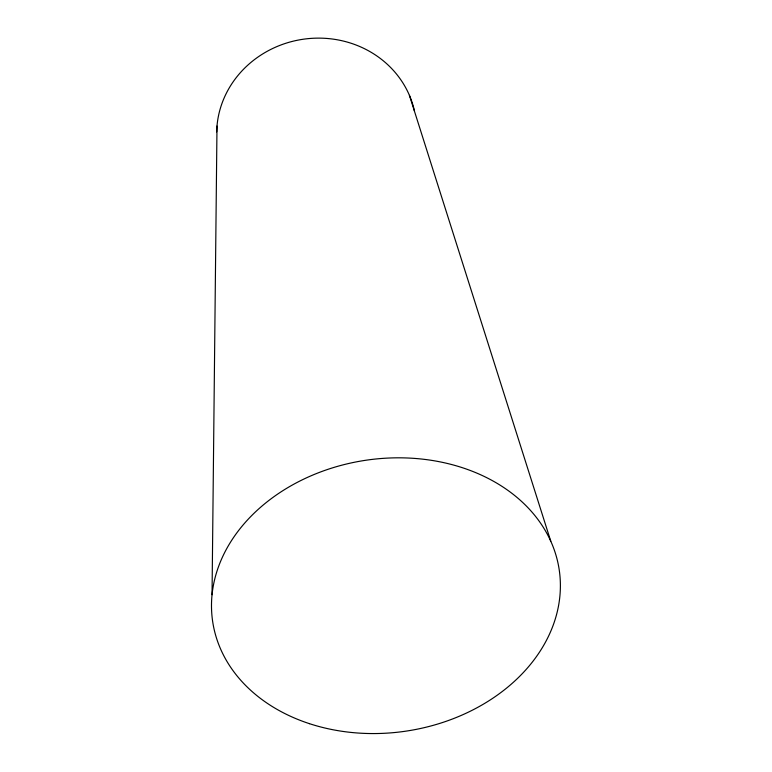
<?xml version="1.0" encoding="UTF-8"?>
<svg xmlns="http://www.w3.org/2000/svg" width="772" height="772" viewBox="0 0 772 772"><rect width="100%" height="100%" fill="white"/><g stroke="black" fill="none" stroke-linecap="round" stroke-linejoin="round"><path stroke-width="1.16" d="M212.039 594.72L217 126.048M409.421 95.352L550.774 541.22M216.681 131.896A100.08 93.508 -8.5 0 1 307.352 38.716A100.08 93.508 -8.5 0 1 414.467 110.994M309.495 723.682A175.196 136.924 -8.5 0 0 559.961 576.086A175.196 136.924 -8.5 0 0 288.361 487.306A175.196 136.924 -8.5 0 0 309.495 723.682"/></g></svg>
